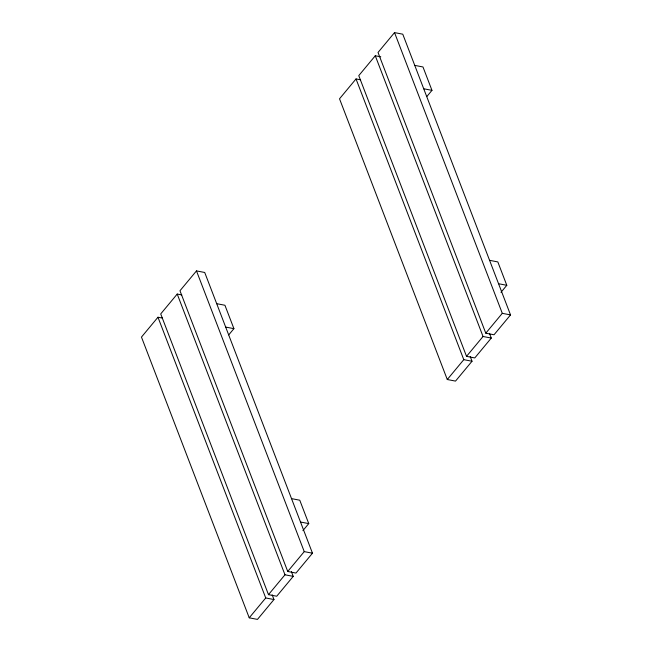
<?xml version="1.0" encoding="UTF-8"?>
<svg xmlns="http://www.w3.org/2000/svg" width="652" height="652" viewBox="0 0 652 652"><rect width="100%" height="100%" fill="white"/><g stroke="black" fill="none" stroke-linecap="round" stroke-linejoin="round"><path stroke-width="0.98" d="M162.552 318.111L157.971 317.231L141.468 337.084L249.227 617.811L257.467 619.4L273.97 599.538L272.153 594.803M181.802 294.94L177.222 294.06L160.718 313.922L268.477 594.648L276.725 596.23L293.229 576.376L291.403 571.633M196.48 270.898L179.976 290.751L287.736 571.478L295.975 573.067L312.479 553.206L204.72 272.479L196.48 270.898L304.239 551.616L312.479 553.206M360.605 79.813L356.025 78.933L339.521 98.794L447.28 379.521L455.52 381.102L472.024 361.249L470.206 356.505M380.776 56.822L375.275 55.77L358.771 75.624L466.53 356.351L474.778 357.94L491.282 338.078L489.456 333.335M394.533 32.6L378.03 52.462L485.789 333.18L494.029 334.769L510.532 314.916L402.773 34.189L394.533 32.6L502.293 313.327L510.532 314.916M228.738 334.883L233.913 328.657L224.932 305.258L216.692 303.677M426.791 96.586L431.966 90.359L422.985 66.969L414.745 65.379M302.927 530.614L308.746 523.605L299.765 500.206L291.525 498.625M500.981 292.316L506.8 285.307L497.826 261.917L489.579 260.327M249.227 617.811L265.731 597.957L157.971 317.231M268.477 594.648L284.981 574.787L177.222 294.06M287.736 571.478L304.239 551.616M447.28 379.521L463.784 359.659L356.025 78.933M466.53 356.351L483.042 336.489L375.275 55.77M485.789 333.18L502.293 313.327M423.727 88.77L431.966 90.359M498.56 283.718L506.8 285.307M483.042 336.489L491.282 338.078M463.784 359.659L472.024 361.249M225.673 327.068L233.913 328.657M300.507 522.016L308.746 523.605M284.981 574.787L293.229 576.376M265.731 597.957L273.97 599.538"/></g></svg>
